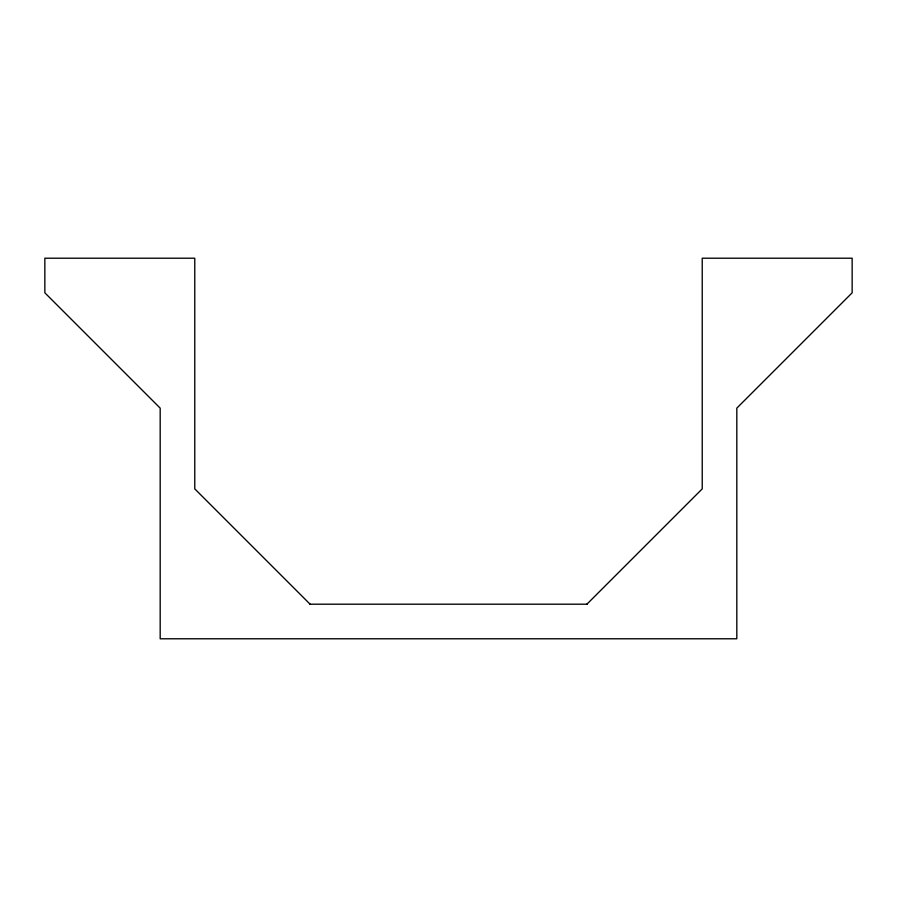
<?xml version="1.0" encoding="UTF-8"?>
<svg xmlns="http://www.w3.org/2000/svg" width="897" height="897" viewBox="0 0 897 897"><rect width="100%" height="100%" fill="white"/><g stroke="black" fill="none" stroke-linecap="round" stroke-linejoin="round"><path stroke-width="1.35" d="M586.896 604.197L702.228 488.865L702.228 258.213L852.15 258.213L852.15 292.803L736.818 408.135L736.818 638.787L160.182 638.787L160.182 408.135L44.85 292.803L44.85 258.213L194.772 258.213L194.772 488.865L310.104 604.197M309.913 604.197L587.087 604.197"/></g></svg>
